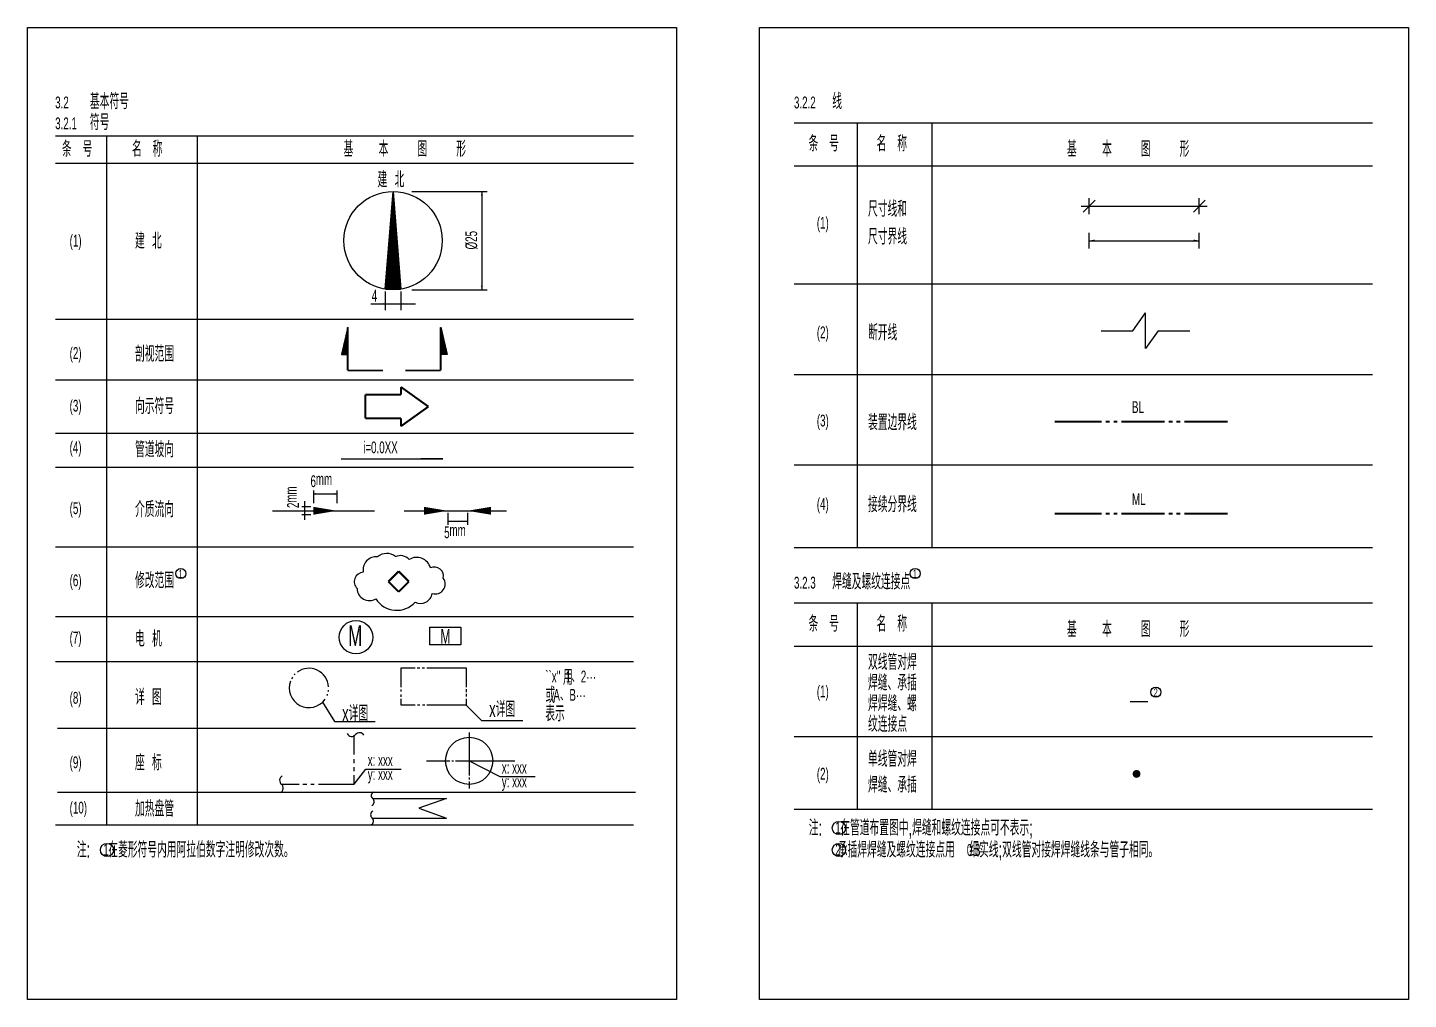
# Model space of a CAD drawing. Header units: inches. Extents: x -18 to 2014, y 4 to 801.
# Drawn here: x 171.6 to 522.6, y 554.3 to 801.3 of the extents above; entities that cross this region are included whole.
import ezdxf

# ---------------------------------------------------------------- set-up
doc = ezdxf.new("R2010")
doc.units = ezdxf.units.IN
doc.header["$MEASUREMENT"] = 0
doc.layers.add('TEXT', color=6, linetype='Continuous')
doc.styles.get("Standard").update_dxf_attribs({"font": 'pdatxt.shx', "bigfont": 'hztxt.shx'})

# ---------------------------------------------------------------- blocks, each defined once
blk = doc.blocks.new('BZH')
at = {"layer": 'TEXT', "color": 6}
for centre, start, end in [((0.53, 0.67), 120.0647, 231.5088), ((-0.56, -0.65), 296.583, 49.036)]:
    blk.add_arc(centre, 0.856, start, end, dxfattribs=at)

msp = doc.modelspace()

# ---------------------------------------------------------------- hatches: boundary and pattern name
h = msp.add_hatch()
h.set_pattern_fill('ANSI31', color=3, scale=0.04, style=0)
h.set_pattern_definition([(45, (-955.35916, 1049.87881), (-0.089802561, 0.089802561), [])])
h.paths.add_polyline_path([(251.35, 718.23), (252.95, 718.23), (252.95, 725.2)])
h = msp.add_hatch()
h.set_pattern_fill('ANSI31', color=3, scale=0.04, style=0)
h.set_pattern_definition([(135, (1484.91091, 1049.87881), (0.089802561, 0.089802561), [])])
h.paths.add_polyline_path([(278.2, 718.23), (276.6, 718.23), (276.6, 725.2)])

# ---------------------------------------------------------------- linework, layer by layer
at = {"color": 3}
for p, q in [((171.58, 801.35), (336.58, 801.35)), ((171.58, 554.35), (171.58, 801.35)), ((336.58, 801.35), (336.58, 554.35)), ((357.62, 554.35), (357.62, 801.35)), ((357.62, 801.35), (522.62, 801.35)), ((522.62, 801.35), (522.62, 554.35)), ((366.48, 777.19), (513.48, 777.19)), ((382.48, 777.19), (382.48, 669.19)), ((401.48, 777.19), (401.48, 669.19)), ((178.65, 773.84), (325.65, 773.84)), ((191.65, 773.84), (191.65, 598.69)), ((214.65, 773.84), (214.65, 598.69)), ((178.65, 766.91), (325.65, 766.91)), ((366.48, 766.19), (513.48, 766.19)), ((262.49, 734.86), (264.49, 759.7)), ((264.49, 759.7), (266.49, 734.86)), ((269.28, 759.7), (288.43, 759.7)), ((287.02, 759.7), (287.02, 734.7)), ((439.45, 755.96), (471.45, 755.96)), ((441.45, 753.96), (441.45, 757.96)), ((441.45, 755.96), (441.45, 755.96)), ((469.45, 753.96), (469.45, 757.96)), ((469.45, 755.96), (469.45, 755.96)), ((441.45, 745.19), (441.45, 749.19)), ((469.45, 745.19), (469.45, 749.19)), ((441.45, 747.19), (469.45, 747.19)), ((441.45, 747.19), (441.45, 747.19)), ((441.45, 747.19), (441.45, 747.19)), ((469.45, 747.19), (469.45, 747.19)), ((262.49, 734.26), (262.49, 729.51)), ((266.49, 734.26), (266.49, 729.51)), ((269.28, 734.7), (288.43, 734.7)), ((366.48, 736.19), (513.48, 736.19)), ((258.86, 731.13), (270.22, 731.13)), ((178.65, 727.25), (325.65, 727.25)), ((452.53, 724.32), (455.78, 728.82)), ((455.78, 719.82), (455.78, 728.82)), ((252.95, 725.2), (251.35, 718.23)), ((276.6, 725.2), (278.2, 718.23)), ((444.53, 724.32), (452.53, 724.32)), ((459.03, 724.32), (455.78, 719.82)), ((459.03, 724.32), (467.03, 724.32)), ((251.35, 718.23), (252.95, 718.23)), ((278.2, 718.23), (276.6, 718.23)), ((366.48, 713.19), (513.48, 713.19)), ((178.65, 711.81), (325.65, 711.81)), ((178.65, 698.31), (325.65, 698.31)), ((251.26, 691.75), (277.17, 691.75)), ((178.65, 689.62), (325.65, 689.62)), ((366.48, 690.19), (513.48, 690.19)), ((244.22, 683.73), (244.22, 680.51)), ((244.22, 682.87), (250.22, 682.87)), ((250.22, 683.73), (250.22, 680.51)), ((233.8, 678.54), (259.8, 678.54)), ((243.61, 679.52), (241.27, 679.52)), ((243.61, 677.52), (241.27, 677.52)), ((242.01, 681.01), (242.01, 676.21)), ((267.31, 678.54), (293.31, 678.54)), ((278.38, 678.01), (278.38, 674.98)), ((283.38, 678.01), (283.38, 674.98)), ((278.38, 675.87), (283.38, 675.87)), ((178.65, 669.35), (325.65, 669.35)), ((366.48, 669.19), (513.48, 669.19)), ((366.48, 655.13), (513.48, 655.13)), ((382.48, 655.13), (382.48, 602.73)), ((401.48, 655.13), (401.48, 602.73)), ((178.65, 651.66), (325.65, 651.66)), ((273.74, 648.94), (273.74, 644.44)), ((273.74, 648.94), (281.74, 648.94)), ((281.74, 648.94), (281.74, 644.44)), ((281.74, 644.44), (273.74, 644.44)), ((366.48, 644.13), (513.48, 644.13)), ((178.65, 640.26), (325.65, 640.26)), ((266.56, 633.72), (266.56, 638.65)), ((266.56, 638.65), (270.11, 638.65)), ((270.65, 638.65), (271.25, 638.65)), ((271.85, 638.65), (272.49, 638.65)), ((273.11, 638.65), (283.06, 638.65)), ((283.06, 638.65), (283.06, 633.72)), ((266.56, 632.62), (266.56, 633.13)), ((283.06, 633.17), (283.06, 632.4)), ((283.06, 632.02), (283.06, 631.33)), ((246.56, 629.89), (249.59, 625.01)), ((266.56, 631.29), (266.56, 631.85)), ((266.56, 629.15), (266.56, 630.72)), ((270.11, 629.15), (266.56, 629.15)), ((271.3, 629.15), (270.7, 629.15)), ((272.54, 629.15), (271.94, 629.15)), ((283.06, 629.15), (273.11, 629.15)), ((283.06, 630.72), (283.06, 629.15)), ((283.06, 629.15), (286.94, 625.25)), ((451.86, 630.05), (456.36, 630.05)), ((249.59, 625.01), (259.9, 625.01)), ((286.94, 625.25), (297.51, 625.25)), ((179.16, 623.25), (326.16, 623.25)), ((254.63, 616.59), (254.63, 621.52)), ((283.84, 622.16), (283.84, 611.23)), ((366.48, 621.13), (513.48, 621.13)), ((254.63, 614.38), (254.63, 615.41)), ((273.01, 614.99), (278.89, 614.99)), ((279.39, 614.99), (279.89, 614.99)), ((280.39, 614.99), (295.45, 614.99)), ((283.84, 614.99), (291.61, 610.97)), ((254.63, 612.38), (254.63, 613.38)), ((254.63, 609.02), (257.54, 612.88)), ((254.63, 609.02), (254.63, 611.38)), ((257.54, 612.88), (266.56, 612.88)), ((291.61, 610.97), (300.64, 610.97)), ((236.13, 609.02), (240.58, 609.02)), ((241.58, 609.02), (242.58, 609.02)), ((243.58, 609.02), (244.43, 609.02)), ((245.54, 609.02), (254.63, 609.02)), ((283.84, 610.73), (283.84, 610.23)), ((283.84, 609.73), (283.84, 607.98)), ((179.16, 607.01), (326.16, 607.01)), ((259.32, 605.41), (278.08, 605.41)), ((278.08, 605.41), (271.08, 602.91)), ((259.18, 600.41), (278.08, 600.41)), ((271.08, 602.91), (278.08, 600.41)), ((366.48, 602.73), (513.48, 602.73)), ((178.65, 598.69), (325.65, 598.69)), ((336.58, 554.35), (171.58, 554.35)), ((522.62, 554.35), (357.62, 554.35))]:
    msp.add_line(p, q, dxfattribs=at)
at = {"color": 3, "linetype": 'ByBlock'}
for p, q in [((439.95, 754.46), (442.95, 757.46)), ((467.95, 754.46), (470.95, 757.46))]:
    msp.add_line(p, q, dxfattribs=at)
at = {"color": 3}
for points in [[(264.49, 759.7, 0, 4, 0), (264.49, 734.7, 4, 4, 0)], [(287.02, 758.62, 0.4, 0, 0), (287.02, 759.7, 0, 0, 0)], [(442.89, 747.19, 0.6, 0, 0), (441.45, 747.19, 0, 0, 0)], [(468.02, 747.19, 0.6, 0, 0), (469.45, 747.19, 0, 0, 0)], [(287.02, 735.79, 0.4, 0, 0), (287.02, 734.7, 0, 0, 0)], [(261.93, 731.13, 0.4, 0, 0), (262.49, 731.13, 0.4, 0, 0)], [(267.06, 731.13, 0.4, 0, 0), (266.49, 731.13, 0, 0, 0)], [(244.78, 682.87, 0.4, 0, 0), (244.22, 682.87, 0.4, 0, 0)], [(249.65, 682.87, 0.4, 0, 0), (250.22, 682.87, 0, 0, 0)], [(242.01, 680.09, 0.4, 0, 0), (242.01, 679.52, 0, 0, 0)], [(242.01, 677, 0.4, 0, 0), (242.01, 677.56, 0, 0, 0)], [(250.22, 678.54, 0, 2, 0), (244.22, 678.54, 2, 2, 0)], [(278.38, 678.54, 0, 2, 0), (272.38, 678.54, 2, 2, 0)], [(283.38, 678.54, 0, 2, 0), (289.38, 678.54, 2, 2, 0)], [(278.94, 675.87, 0.4, 0, 0), (278.38, 675.87, 0, 0, 0)], [(282.82, 675.87, 0.4, 0, 0), (283.38, 675.87, 0, 0, 0)]]:
    msp.add_lwpolyline(points, format="xyseb", dxfattribs=at)
at = {"color": 3, "const_width": 0.5}
for points in [[(252.95, 725.2), (252.95, 714.2)], [(276.6, 725.2), (276.6, 714.2)], [(252.95, 714.2), (261.95, 714.2)], [(276.6, 714.2), (267.6, 714.2)], [(266.47, 710.02), (266.47, 708.02)], [(273.47, 705.02), (266.47, 710.02)], [(266.47, 708.02), (257.47, 708.02)], [(257.47, 708.02), (257.47, 702.02)], [(257.47, 702.02), (266.47, 702.02)], [(266.47, 700.02), (273.47, 705.02)], [(266.47, 702.02), (266.47, 700.02)], [(432.66, 701.22), (444.66, 701.22)], [(445.66, 701.22), (446.66, 701.22)], [(447.66, 701.22), (448.66, 701.22)], [(449.66, 701.22), (460.66, 701.22)], [(461.66, 701.22), (462.66, 701.22)], [(463.66, 701.22), (464.66, 701.22)], [(465.66, 701.22), (476.66, 701.22)], [(432.66, 677.8), (444.66, 677.8)], [(445.66, 677.8), (446.66, 677.8)], [(447.66, 677.8), (448.66, 677.8)], [(449.66, 677.8), (460.66, 677.8)], [(461.66, 677.8), (462.66, 677.8)], [(463.66, 677.8), (464.66, 677.8)], [(465.66, 677.8), (476.66, 677.8)], [(265.9, 663.15), (263.3, 660.55)], [(263.3, 660.55), (265.9, 657.95)], [(268.5, 660.55), (265.9, 663.15)], [(265.9, 657.95), (268.5, 660.55)]]:
    msp.add_lwpolyline(points, dxfattribs=at)
at = {"color": 3}
msp.add_lwpolyline([(277.17, 691.75), (271.53, 691.75)], dxfattribs=at)
at = {"color": 3, "const_width": 1}
msp.add_lwpolyline([(453.01, 611.66, 1), (454.01, 611.66, 1)], format="xyb", close=True, dxfattribs=at)
at = {"color": 3}
for centre, radius in [((264.49, 747.2), 12.5), ((210.52, 662.57), 1.28), ((397.21, 662.59), 1.28), ((255.06, 646.41), 4.25), ((458.4, 632.43), 1.28), ((283.84, 614.99), 6), ((377.84, 597.91), 1.68), ((191.75, 592.33), 1.68), ((377.84, 592.33), 1.68)]:
    msp.add_circle(centre, radius, dxfattribs=at)
for centre, radius, start, end in [((262.87, 664.24), 3.46, 49.6817, 131.8276), ((266.37, 664.16), 2.99, 42.0609, 114.9014), ((260.19, 663.48), 3.35, 83.4872, 189.7474), ((270.49, 663.05), 3.65, 15.0818, 121.342), ((275.01, 661.92), 2.31, 346.9373, 115.7808), ((256.98, 660.54), 2.38, 92.5257, 226.9995), ((275.19, 659.93), 2.54, 252.9956, 35.2924), ((258.46, 658.8), 3.1, 180.062, 302.7496), ((271.46, 658.04), 3.03, 243.4195, 349.6797), ((265.44, 659.5), 6.26, 211.9035, 318.1637), ((243.1, 633.5), 5, 146.9372, 152.0138), ((243.1, 633.5), 5, 134.0464, 139.1239), ((243.1, 633.5), 5, 3.5688, 126.4402), ((243.1, 633.5), 5, 159.4995, 325.0238), ((243.1, 633.5), 5, 337.2624, 341.5555), ((243.1, 633.5), 5, 349.7692, 354.0818)]:
    msp.add_arc(centre, radius, start, end, dxfattribs=at)

# ---------------------------------------------------------------- block references
at = {"color": 3, "xscale": 1.5, "yscale": 1.5, "zscale": 1.5, "rotation": 270}
msp.add_blockref('BZH', (254.96, 621.64), dxfattribs=at)
at = {"color": 3}
for p, xscale, yscale, zscale in [((236.13, 609.02), 1.5, 1.5, 1.5), ((259.32, 605.36), 1.200000000000045, 1.200000000000045, 1.2), ((259.18, 600.46), 1.200000000000045, 1.200000000000045, 1.2)]:
    msp.add_blockref('BZH', p, dxfattribs=dict(at, xscale=xscale, yscale=yscale, zscale=zscale))

# ---------------------------------------------------------------- texts
at = {"color": 3, "width": 0.62}
for s, height, p in [('3.2', 3, (178.58, 780.82)), ('基本符号', 4, (187.42, 780.61)), ('3.2.2', 3, (366.41, 780.82)), ('线', 4, (376.14, 780.61)), ('符号', 4, (187.42, 775.31)), ('3.2.1', 3, (178.58, 775.52)), ('条   号', 4, (180.31, 768.51)), ('名   称', 4, (198.11, 768.51)), ('基       本        图        形', 4, (251.9, 768.51)), ('条   号', 4, (370.11, 769.89)), ('名   称', 4, (387.43, 769.89)), ('基       本        图        形', 4, (435.82, 768.51)), ('建  北', 4, (260.55, 760.71)), ('尺寸线和', 4, (385.24, 753.27)), ('(1)', 3, (372.22, 750.25)), ('(1)', 3, (182.26, 745.7)), ('建  北', 4, (198.88, 745.14)), ('尺寸界线', 4, (385.24, 746.22)), ('4', 3, (259.07, 731.73)), ('(2)', 3, (372.22, 722.41)), ('断开线', 4, (385.24, 721.85)), ('(2)', 3, (182.26, 717.13)), ('剖视范围', 4, (198.88, 716.41)), ('(3)', 3, (182.26, 703.75)), ('向示符号', 4, (198.88, 703.15)), ('BL', 3, (452.34, 703.4)), ('(3)', 3, (372.22, 699.97)), ('装置边界线', 4, (385.24, 699.02)), ('(4)', 3, (182.26, 693.17)), ('管道坡向', 4, (198.88, 692.14)), ('i=0.0XX', 3, (256.89, 693.16)), ('6 ', 3, (243.5, 684.56)), (' mm', 3, (244.16, 685.1)), ('介质流向', 4, (198.88, 676.9)), ('(4)', 3, (372.22, 678.78)), ('接续分界线', 4, (385.24, 678.17)), ('ML', 3, (452.34, 679.99)), ('(5)', 3, (182.26, 677.7)), ('5', 3, (277.48, 671.55)), (' mm', 3, (278.13, 672.1)), ('1', 2.1, (209.96, 661.45)), ('1', 2.1, (396.65, 661.47)), ('(6)', 3, (182.26, 659.34)), ('修改范围', 4, (198.88, 658.84)), ('3.2.3', 3, (366.41, 658.76)), ('焊缝及螺纹连接点', 4, (376.14, 658.55)), ('条   号', 4, (370.11, 647.83)), ('名   称', 4, (387.43, 647.83)), ('基       本        图        形', 4, (435.82, 646.45)), ('(7)', 3, (182.26, 644.79)), ('电  机', 4, (198.88, 644.02)), ('M', 5.18, (253.08, 644.21)), ('M', 3.73, (276.51, 644.78)), ('双线管对焊', 4, (385.24, 638.09)), ("``x''  1、2···", 3, (303.18, 634.9)), ('用', 4, (307.7, 634.27)), ('焊缝、承插', 4, (385.24, 632.84)), ('(8)', 3, (182.26, 629.5)), ('详  图', 4, (198.88, 629.18)), ('或', 4, (303.23, 629.7)), ('  A、B···', 3, (303.86, 630.25)), ('(1)', 3, (372.22, 631.14)), ('焊焊缝、螺', 4, (385.24, 627.58)), ('2', 2.1, (457.84, 631.31)), ('x详图', 4, (251.53, 625.06)), ('x详图', 4, (288.92, 626.09)), ('表示', 4, (303.18, 624.99)), ('纹连接点', 4, (385.24, 622.33)), ('单线管对焊', 4, (385.24, 613.46)), ('(9)', 3, (182.26, 613.1)), ('座  标', 4, (198.88, 612.55)), ('x: xxx', 3, (258.05, 613.65)), ('y: xxx', 3, (258.05, 610.13)), ('x: xxx', 3, (292.13, 611.75)), ('(2)', 3, (372.22, 610.2)), ('焊缝、承插', 4, (385.24, 606.89)), ('y: xxx', 3, (292.13, 608.23)), ('(10)', 3, (182.26, 601.59)), ('加热盘管', 4, (198.88, 600.82)), ('注:     在管道布置图中,焊缝和螺纹连接点可不表示;', 4, (370.17, 595.98)), ('1', 3, (376.91, 596.48)), ('注:     在菱形符号内用阿拉伯数字注明修改次数。', 4, (184.08, 590.4)), ('1', 3, (190.81, 590.89)), ('2', 3, (376.91, 590.89)), ('        承插焊焊缝及螺纹连接点用    细实线;双线管对接焊焊缝线条与管子相同。', 4, (370.17, 590.4)), ('0.3', 3, (410.36, 590.84))]:
    msp.add_text(s, height=height, dxfattribs=at).set_placement(p)
for s, p in [('%%c25', (285.86, 744.96)), (' mm', (240.01, 679.89)), ('2', (240.55, 679.24))]:
    msp.add_text(s, height=3, rotation=90, dxfattribs=at).set_placement(p)

doc.saveas('drawing.dxf')
